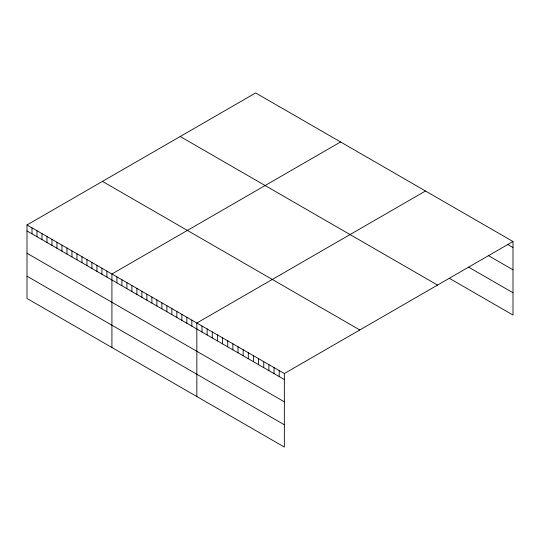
<?xml version="1.0" encoding="UTF-8"?>
<svg xmlns="http://www.w3.org/2000/svg" width="540" height="540" viewBox="0 0 540 540"><rect width="100%" height="100%" fill="white"/><g stroke="black" fill="none" stroke-linecap="round" stroke-linejoin="round"><path stroke-width="0.81" d="M513 241.515L284.344 373.531L284.344 447.059L27 298.485L27 224.957L255.656 92.941L513 241.515L513 315.043L449.307 278.276M340.578 141.966L111.922 273.983L111.922 347.517M425.507 190.998L196.844 323.015L196.844 396.542M507.857 244.559L513 247.529M488.552 255.697L513 269.811M468.605 267.138L513 292.768M180.198 136.505L437.542 285.079M102.458 181.386L359.802 329.967M27 224.957L284.344 373.531M27 230.972L284.344 379.546M27 253.253L284.344 401.827M27 276.203L284.344 424.777M279.194 370.555L279.194 376.576M274.05 367.585L274.05 373.599M268.9 364.615L268.9 370.629M263.756 361.645L263.756 367.659M258.606 358.668L258.606 364.689M253.463 355.698L253.463 361.712M248.312 352.728L248.312 358.742M243.169 349.758L243.169 355.772M238.019 346.788L238.019 352.802M232.875 343.811L232.875 349.832M227.725 340.841L227.725 346.856M222.581 337.871L222.581 343.886M217.431 334.901L217.431 340.916M212.288 331.925L212.288 337.946M207.137 328.954L207.137 334.969M201.994 325.985L201.994 331.999M191.849 320.132L191.849 326.147M186.853 317.243L186.853 323.257M181.859 314.361L181.859 320.375M176.863 311.479L176.863 317.493M171.869 308.59L171.869 314.611M166.874 305.707L166.874 311.722M161.879 302.825L161.879 308.84M156.883 299.943L156.883 305.957M151.889 297.054L151.889 303.075M146.894 294.172L146.894 300.186M141.899 291.29L141.899 297.304M136.897 288.407L136.897 294.422M131.902 285.518L131.902 291.533M126.907 282.636L126.907 288.65M121.912 279.754L121.912 285.768M116.917 276.865L116.917 282.886M106.927 271.1L106.927 277.115M101.932 268.218L101.932 274.232M96.937 265.329L96.937 271.35M91.942 262.447L91.942 268.461M86.947 259.565L86.947 265.579M81.952 256.682L81.952 262.697M76.957 253.793L76.957 259.808M71.962 250.911L71.962 256.925M66.967 248.029L66.967 254.043M61.965 245.14L61.965 251.161M56.97 242.257L56.97 248.272M51.975 239.375L51.975 245.39M46.98 236.493L46.98 242.507M41.985 233.604L41.985 239.625M36.99 230.722L36.99 236.736M31.995 227.84L31.995 233.854"/></g></svg>
